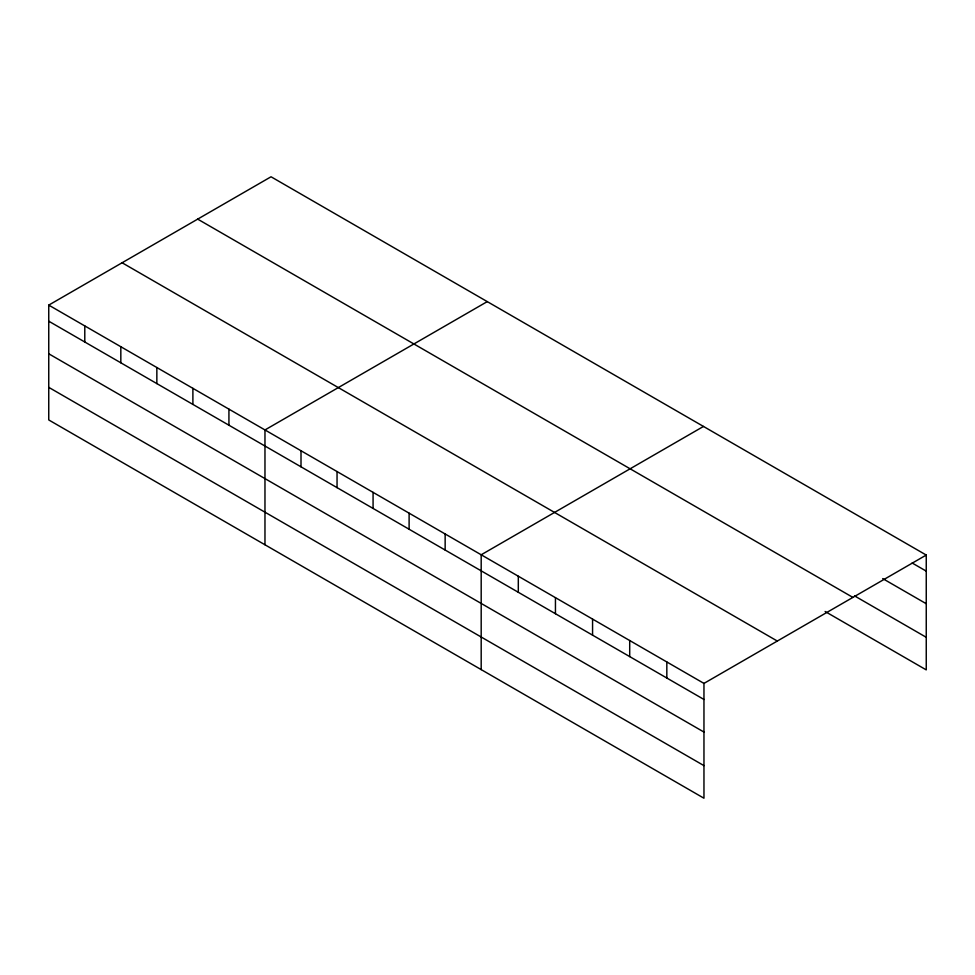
<?xml version="1.0" encoding="UTF-8"?>
<svg xmlns="http://www.w3.org/2000/svg" width="975" height="975" viewBox="0 0 975 975"><rect width="100%" height="100%" fill="white"/><g stroke="black" fill="none" stroke-linecap="round" stroke-linejoin="round"><path stroke-width="1.46" d="M48.75 305.114L703.962 683.402L703.962 798.22L48.75 419.945L48.75 305.114L271.038 176.78L926.25 555.055L926.25 669.886L825.106 611.483M487.256 301.616L264.968 429.951L264.968 544.769M703.475 426.441L481.187 554.787L481.187 669.606M703.962 683.402L926.25 555.055M912.161 563.002L926.25 571.131M882.716 578.589L926.25 603.72M854.551 595.896L926.25 637.297M197.681 219.131L852.893 597.407M122.107 262.762L777.319 641.05M48.75 321.189L703.962 699.465M48.75 353.779L703.962 732.054M48.75 387.355L703.962 765.631M666.827 661.964L666.827 678.027M629.704 640.526L629.704 656.602M592.568 619.088L592.568 635.164M555.445 597.651L555.445 613.726M518.31 576.225L518.31 592.288M445.148 533.983L445.148 550.046M409.11 513.179L409.11 529.242M373.072 492.363L373.072 508.438M337.045 471.559L337.045 487.634M301.007 450.755L301.007 466.83M228.93 409.147L228.93 425.21M192.892 388.342L192.892 404.406M156.853 367.538L156.853 383.602M120.827 346.734L120.827 362.798M84.788 325.93L84.788 341.993"/></g></svg>
